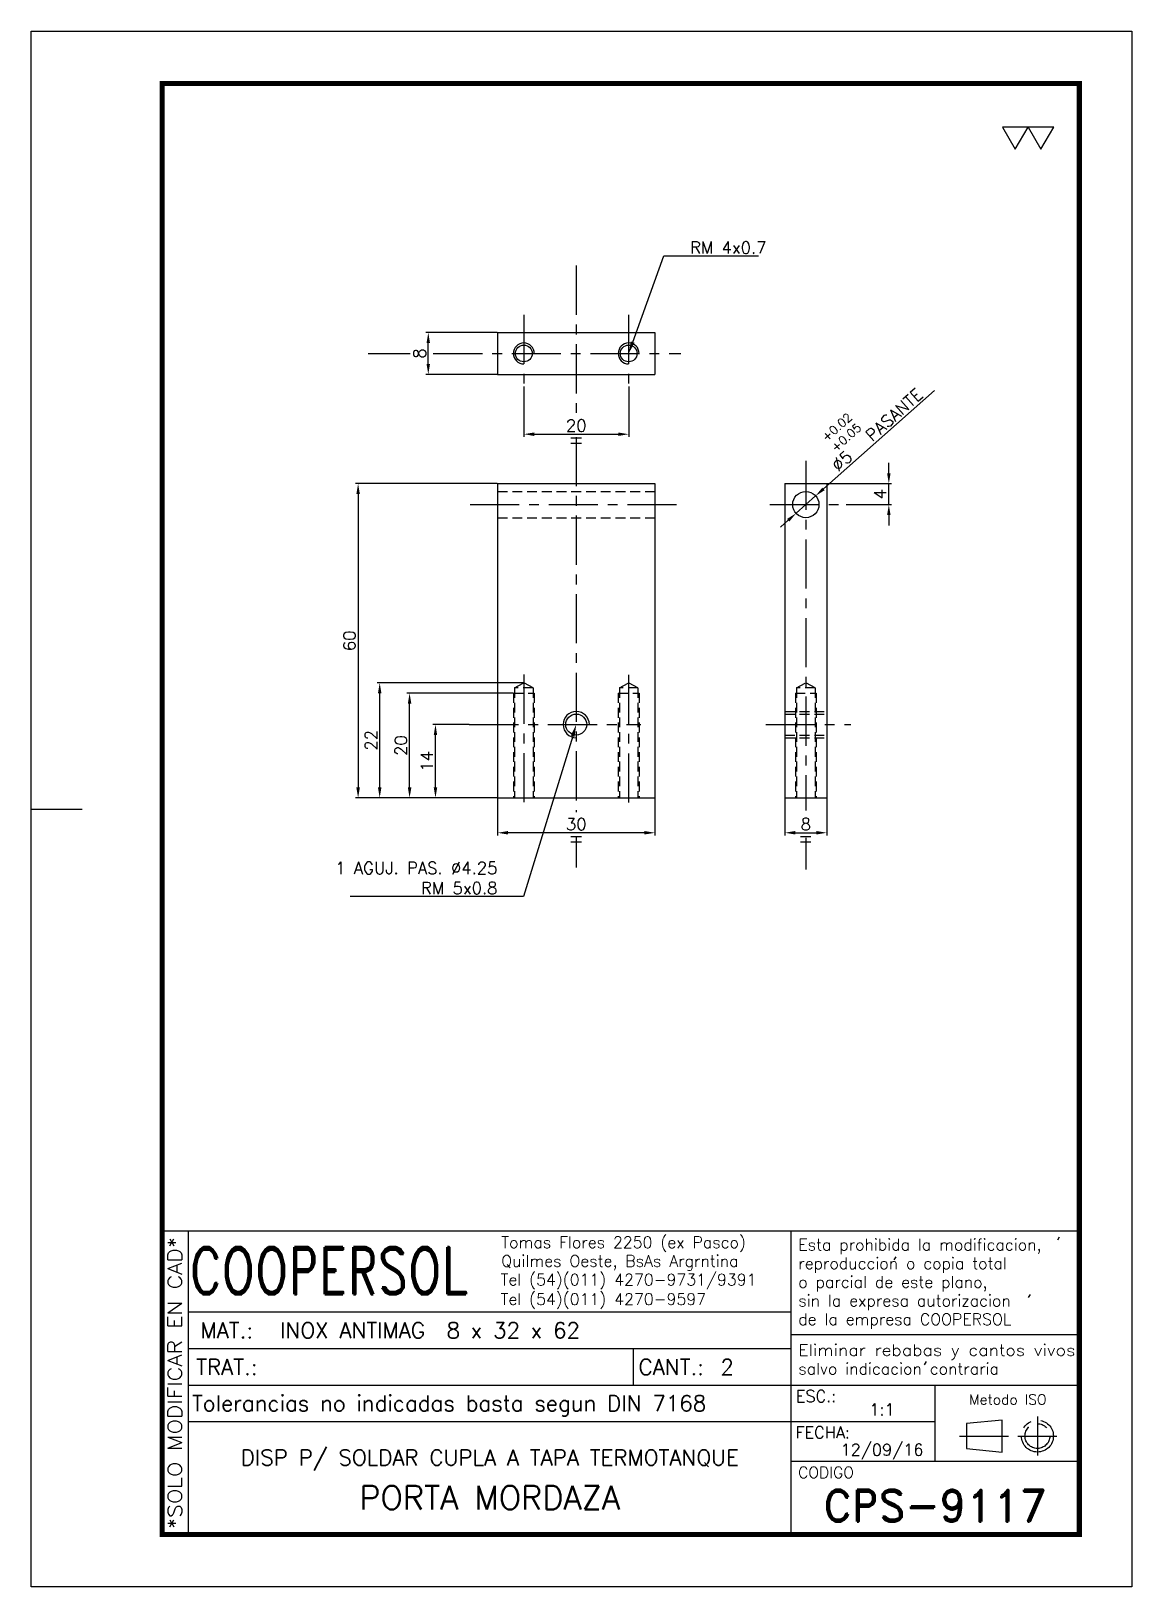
# Model space of a CAD drawing. Extents: x 0 to 210, y 0 to 297.
import ezdxf
from ezdxf import colors
from ezdxf.entities.mleader import LeaderData, LeaderLine
from ezdxf.enums import TextEntityAlignment as Align
from ezdxf.math import Vec2, Vec3

# ---------------------------------------------------------------- set-up
doc = ezdxf.new("R2010")
doc.units = 0
doc.header["$LTSCALE"] = 7.5
doc.header["$MEASUREMENT"] = 0
doc.linetypes.add('CENTER', pattern=[2, 1.25, -0.25, 0.25, -0.25])
doc.linetypes.add('HIDDEN', pattern=[0.375, 0.25, -0.125])
doc.layers.get('0').update_dxf_attribs({"linetype": 'CONTINUOUS'})
doc.layers.get('DEFPOINTS').update_dxf_attribs({"linetype": 'CONTINUOUS'})
for name, color, linetype in [('0-CO', 3, 'CONTINUOUS'), ('1', 1, 'CENTER'), ('CL', 1, 'CENTER'), ('CO', 3, 'CONTINUOUS'), ('FI', 1, 'CONTINUOUS'), ('OC', 1, 'HIDDEN')]:
    doc.layers.add(name, color=color, linetype=linetype)
doc.styles.add('ROMAND', font='ROMAND')
doc.styles.add('ROMANS', font='ROMANS.SHX')
doc.dimstyles.new('1', dxfattribs={"dimtxt": 2.3, "dimasz": 2, "dimexe": 0.5, "dimexo": 0.0625, "dimgap": 0.5, "dimtad": 1, "dimdec": 4, "dimdsep": 46, "dimtxsty": 'ROMANS', "dimcen": -2, "dimclrt": 7, "dimadec": 0, "dimazin": 0, "dimtfac": 0.869565, "dimtdec": 4, "dimtmove": 0, "dimatfit": 3, "dimfxl": 1, "dimtolj": 1, "dimarcsym": 0})

# ---------------------------------------------------------------- blocks, each defined once
blk = doc.blocks.new('A4G')
blk.add_line((0, 148.5), (9.75, 148.5))
blk.add_lwpolyline([(0, 297), (210, 297), (210, 0), (0, 0)], close=True)
at = {"const_width": 1}
blk.add_lwpolyline([(25, 287), (200, 287), (200, 10), (25, 10)], close=True, dxfattribs=at)
blk = doc.blocks.new('*D3')
at = {"layer": 'CO', "color": 0, "lineweight": -2}
for p, q in [((83.54, 164.61), (76.64, 164.61)), ((77.14, 152.61), (77.14, 162.61)), ((88.94, 150.61), (76.64, 150.61))]:
    blk.add_line(p, q, dxfattribs=at)
at = {"layer": 'CO', "color": 0}
for points in [[(76.81, 162.61), (77.47, 162.61), (77.14, 164.61)], [(76.81, 152.61), (77.47, 152.61), (77.14, 150.61)]]:
    blk.add_solid(points, dxfattribs=at)
at = {"layer": 'DEFPOINTS', "color": 0}
for p in [(77.14, 164.61), (83.6, 164.61), (89, 150.61)]:
    blk.add_point(p, dxfattribs=at)
at = {"layer": 'CO', "color": 7, "insert": (75.49, 157.61), "char_height": 2.3, "attachment_point": 5, "rotation": 90, "style": 'ROMANS'}
blk.add_mtext('\\A1;14', dxfattribs=at)
blk = doc.blocks.new('*D4')
at = {"layer": 'CO', "color": 0, "lineweight": -2}
for p, q in [((91.94, 170.61), (71.7, 170.61)), ((72.2, 152.61), (72.2, 168.61)), ((88.94, 150.61), (71.7, 150.61))]:
    blk.add_line(p, q, dxfattribs=at)
at = {"layer": 'CO', "color": 0}
for points in [[(71.87, 168.61), (72.54, 168.61), (72.2, 170.61)], [(71.87, 152.61), (72.54, 152.61), (72.2, 150.61)]]:
    blk.add_solid(points, dxfattribs=at)
at = {"layer": 'DEFPOINTS', "color": 0}
for p in [(72.2, 170.61), (92, 170.61), (89, 150.61)]:
    blk.add_point(p, dxfattribs=at)
at = {"layer": 'CO', "color": 7, "insert": (70.55, 160.61), "char_height": 2.3, "attachment_point": 5, "rotation": 90, "style": 'ROMANS'}
blk.add_mtext('\\A1;20', dxfattribs=at)
blk = doc.blocks.new('*D5')
at = {"layer": 'CO', "color": 0, "lineweight": -2}
for p, q in [((93.94, 172.61), (66, 172.61)), ((66.5, 152.61), (66.5, 170.61)), ((88.94, 150.61), (66, 150.61))]:
    blk.add_line(p, q, dxfattribs=at)
at = {"layer": 'CO', "color": 0}
for points in [[(66.17, 170.61), (66.83, 170.61), (66.5, 172.61)], [(66.17, 152.61), (66.83, 152.61), (66.5, 150.61)]]:
    blk.add_solid(points, dxfattribs=at)
at = {"layer": 'DEFPOINTS', "color": 0}
for p in [(66.5, 172.61), (94, 172.61), (89, 150.61)]:
    blk.add_point(p, dxfattribs=at)
at = {"layer": 'CO', "color": 7, "insert": (64.85, 161.61), "char_height": 2.3, "attachment_point": 5, "rotation": 90, "style": 'ROMANS'}
blk.add_mtext('\\A1;22', dxfattribs=at)
blk = doc.blocks.new('*D6')
at = {"layer": 'CO', "color": 0, "lineweight": -2}
for p, q in [((88.94, 210.61), (61.88, 210.61)), ((62.38, 208.61), (62.38, 152.61)), ((88.94, 150.61), (61.88, 150.61))]:
    blk.add_line(p, q, dxfattribs=at)
at = {"layer": 'CO', "color": 0}
for points in [[(62.05, 208.61), (62.72, 208.61), (62.38, 210.61)], [(62.05, 152.61), (62.72, 152.61), (62.38, 150.61)]]:
    blk.add_solid(points, dxfattribs=at)
at = {"layer": 'DEFPOINTS', "color": 0}
for p in [(89, 210.61), (62.38, 150.61), (89, 150.61)]:
    blk.add_point(p, dxfattribs=at)
at = {"layer": 'CO', "color": 7, "insert": (60.73, 180.61), "char_height": 2.3, "attachment_point": 5, "rotation": 90, "style": 'ROMANS'}
blk.add_mtext('\\A1;60', dxfattribs=at)
blk = doc.blocks.new('*D7')
at = {"layer": 'CO', "color": 0, "lineweight": -2}
for p, q in [((143.8, 150.55), (143.8, 143.46)), ((151.8, 150.55), (151.8, 143.46)), ((145.8, 143.96), (149.8, 143.96))]:
    blk.add_line(p, q, dxfattribs=at)
at = {"layer": 'CO', "color": 0}
for points in [[(145.8, 144.3), (145.8, 143.63), (143.8, 143.96)], [(149.8, 144.3), (149.8, 143.63), (151.8, 143.96)]]:
    blk.add_solid(points, dxfattribs=at)
at = {"layer": 'DEFPOINTS', "color": 0}
for p in [(143.8, 150.61), (151.8, 150.61), (151.8, 143.96)]:
    blk.add_point(p, dxfattribs=at)
at = {"layer": 'CO', "color": 7, "insert": (147.8, 145.61), "char_height": 2.3, "attachment_point": 5, "style": 'ROMANS'}
blk.add_mtext('\\A1;8', dxfattribs=at)
blk = doc.blocks.new('*D8')
at = {"layer": 'CO', "color": 0, "lineweight": -2}
for p, q in [((89, 150.55), (89, 143.46)), ((119, 150.55), (119, 143.46)), ((117, 143.96), (91, 143.96))]:
    blk.add_line(p, q, dxfattribs=at)
at = {"layer": 'CO', "color": 0}
for points in [[(91, 144.3), (91, 143.63), (89, 143.96)], [(117, 144.3), (117, 143.63), (119, 143.96)]]:
    blk.add_solid(points, dxfattribs=at)
at = {"layer": 'DEFPOINTS', "color": 0}
for p in [(89, 150.61), (119, 150.61), (89, 143.96)]:
    blk.add_point(p, dxfattribs=at)
at = {"layer": 'CO', "color": 7, "insert": (104, 145.61), "char_height": 2.3, "attachment_point": 5, "style": 'ROMANS'}
blk.add_mtext('\\A1;30', dxfattribs=at)
blk = doc.blocks.new('*D9')
at = {"layer": 'CO', "color": 0, "lineweight": -2}
for p, q in [((94, 229.14), (94, 219.55)), ((114, 229.14), (114, 219.55)), ((96, 220.05), (112, 220.05))]:
    blk.add_line(p, q, dxfattribs=at)
at = {"layer": 'CO', "color": 0}
for points in [[(96, 220.38), (96, 219.71), (94, 220.05)], [(112, 220.38), (112, 219.71), (114, 220.05)]]:
    blk.add_solid(points, dxfattribs=at)
at = {"layer": 'DEFPOINTS', "color": 0}
for p in [(94, 229.2), (114, 229.2), (114, 220.05)]:
    blk.add_point(p, dxfattribs=at)
at = {"layer": 'CO', "color": 7, "insert": (104, 221.7), "char_height": 2.3, "attachment_point": 5, "style": 'ROMANS'}
blk.add_mtext('\\A1;20', dxfattribs=at)
blk = doc.blocks.new('*D10')
at = {"layer": 'CO', "color": 0, "lineweight": -2}
for p, q in [((88.94, 239.46), (75.27, 239.46)), ((75.77, 233.46), (75.77, 237.46)), ((88.94, 231.46), (75.27, 231.46))]:
    blk.add_line(p, q, dxfattribs=at)
at = {"layer": 'CO', "color": 0}
for points in [[(75.44, 237.46), (76.1, 237.46), (75.77, 239.46)], [(75.44, 233.46), (76.1, 233.46), (75.77, 231.46)]]:
    blk.add_solid(points, dxfattribs=at)
at = {"layer": 'DEFPOINTS', "color": 0}
for p in [(75.77, 239.46), (89, 239.46), (89, 231.46)]:
    blk.add_point(p, dxfattribs=at)
at = {"layer": 'CO', "color": 7, "insert": (74.12, 235.46), "char_height": 2.3, "attachment_point": 5, "rotation": 90, "style": 'ROMANS'}
blk.add_mtext('\\A1;8', dxfattribs=at)
blk = doc.blocks.new('*D11')
at = {"layer": 'CO', "color": 0, "lineweight": -2}
for p, q in [((163.63, 212.61), (163.63, 214.61)), ((151.86, 210.61), (164.13, 210.61)), ((163.63, 206.61), (163.63, 210.61)), ((155.5, 206.61), (164.13, 206.61)), ((163.63, 204.61), (163.63, 202.61))]:
    blk.add_line(p, q, dxfattribs=at)
at = {"layer": 'CO', "color": 0}
for points in [[(163.3, 212.61), (163.97, 212.61), (163.63, 210.61)], [(163.3, 204.61), (163.97, 204.61), (163.63, 206.61)]]:
    blk.add_solid(points, dxfattribs=at)
at = {"layer": 'DEFPOINTS', "color": 0}
for p in [(151.8, 210.61), (163.63, 210.61), (155.44, 206.61)]:
    blk.add_point(p, dxfattribs=at)
at = {"layer": 'CO', "color": 7, "insert": (161.98, 208.61), "char_height": 2.3, "attachment_point": 5, "rotation": 90, "style": 'ROMANS'}
blk.add_mtext('\\A1;4', dxfattribs=at)
blk = doc.blocks.new('*D12')
at = {"layer": 'CO', "color": 0, "lineweight": -2}
for p, q in [((172.32, 228.4), (151.16, 209.6)), ((145.93, 204.95), (149.67, 208.28)), ((144.44, 203.63), (142.94, 202.3))]:
    blk.add_line(p, q, dxfattribs=at)
at = {"layer": 'CO', "color": 0}
for points in [[(150.94, 209.85), (151.38, 209.35), (149.67, 208.28)], [(144.21, 203.87), (144.66, 203.38), (145.93, 204.95)]]:
    blk.add_solid(points, dxfattribs=at)
at = {"layer": 'DEFPOINTS', "color": 0}
for p in [(149.67, 208.28), (145.93, 204.95)]:
    blk.add_point(p, dxfattribs=at)
at = {"layer": 'CO', "color": 7, "insert": (161.39, 220.9), "char_height": 2.3, "attachment_point": 5, "rotation": 41.6265, "style": 'ROMANS'}
blk.add_mtext('\\A1;∅5   PASANTE', dxfattribs=at)
blk = doc.blocks.new('TOL')
at = {"layer": '0-CO', "style": 'ROMANS'}
for tag, p in [('TOLSUP', (2.34, 3.94)), ('TOLINF', (2.34, 1.29))]:
    blk.add_attdef(tag, p, '', height=1.64, dxfattribs=at)
blk = doc.blocks.new('COOPERSOLROT-02')
for p, q in [((0, 58), (175, 58)), ((0, 0), (0, 58)), ((5, 0), (5, 58)), ((120, 0), (120, 58)), ((175, 0), (175, 58)), ((5, 42.5), (120, 42.5)), ((120, 38.19), (175, 38.19)), ((5, 35.5), (120, 35.5)), ((89.89, 28.5), (89.89, 35.5)), ((5, 28.5), (175, 28.5)), ((147.5, 14), (147.5, 28.5)), ((147.5, 21.5), (5, 21.5)), ((120, 14), (175, 14)), ((0, 0), (175, 0))]:
    blk.add_line(p, q)
at = {"color": 1, "linetype": 'CENTER'}
blk.add_line((166.98, 22.51), (166.98, 15.06), dxfattribs=at)
for points in [[(152.09, 18.79), (161.93, 18.79)], [(163.26, 18.79), (170.71, 18.79)]]:
    blk.add_lwpolyline(points, dxfattribs=at)
at = {"layer": '1'}
for points in [[(170.85, 56.26), (171.21, 56.85)], [(139.66, 52.43), (140.02, 53.02)], [(165.28, 45.22), (165.64, 45.81)], [(145.46, 32.42), (145.82, 33.01)]]:
    blk.add_lwpolyline(points, dxfattribs=at)
blk.add_lwpolyline([(160.25, 18.79), (160.25, 21.83), (153.47, 21.16), (153.47, 16.41), (160.25, 15.74)], close=True, dxfattribs=at)
for radius in [3.05, 2.37]:
    blk.add_circle((166.98, 18.79), radius, dxfattribs=at)
at = {"style": 'ROMANS', "width": 0.996387}
blk.add_text('*SOLO MODIFICAR EN CAD*', height=2.7, rotation=90, dxfattribs=at).set_placement((3.77, 1.09), (3.77, 56.81), align=Align.FIT)
at = {"style": 'ROMAND', "width": 0.75}
blk.add_text('COOPERSOL', height=9, dxfattribs=at).set_placement((5.26, 45.85))
at = {"style": 'ROMANS'}
for s, p in [('MAT.:', (7.32, 37.47)), ('TRAT.:', (6.5, 30.47)), ('CANT.:', (90.89, 30.47)), ('Tolerancias no indicadas basta segun DIN 7168', (5.7, 23.56))]:
    blk.add_text(s, height=3, dxfattribs=at).set_placement(p)
for tag, height, style, p in [('CONJUNTO', 2.3, 'ROMANS', (62.5, 17.5)), ('SUBCONJUNTO', 3, 'ROMANS', (62.5, 11.5)), ('DENOMINACION', 4.5, 'ROMANS', (62.5, 4.75)), ('COD-PLA', 6, 'ROMAND', (147.5, 5.5))]:
    blk.add_attdef(tag, text='', height=height, dxfattribs=dict(style=style)).set_placement(p, align=Align.MIDDLE)
at = {"layer": '1', "style": 'ROMANS'}
for s, height, p in [('Tomas Flores 2250 (ex Pasco)', 2.2, (64.69, 54.68)), ('Esta prohibida la modificacion,', 2.2, (121.36, 54.23)), ('Quilmes Oeste, BsAs Argrntina', 2.2, (64.69, 51.12)), ('reproduccion o copia total', 2.2, (121.36, 50.67)), ('Tel (54)(011) 4270-9731/9391', 2.2, (64.55, 47.56)), ('o parcial de este plano,', 2.2, (121.36, 47.11)), ('Tel (54)(011) 4270-9597', 2.2, (64.55, 43.83)), ('sin la expresa autorizacion ', 2.2, (121.36, 43.55)), ('de la empresa COOPERSOL', 2.2, (121.36, 39.99)), ('salvo indicacion contraria', 2.2, (121.36, 30.54)), ('ESC.:', 2.25, (120.89, 25.29)), ('FECHA:', 2.25, (120.81, 18.36)), ('CODIGO', 2.16, (121.33, 10.78))]:
    blk.add_text(s, height=height, dxfattribs=at).set_placement(p)
at = {"layer": '1', "style": 'ROMANS', "width": 0.96139}
blk.add_text('Eliminar rebabas y cantos vivos', height=2.2, dxfattribs=at).set_placement((121.34, 34.1), (174.21, 34.1), align=Align.FIT)
at = {"layer": '1', "style": 'ROMANS'}
blk.add_text('Metodo ISO', height=1.948, dxfattribs=at).set_placement((161.34, 25.77), align=Align.MIDDLE)
for tag, p in [('MAT', (22.51, 37.47)), ('TRAT', (22.51, 30.47)), ('CANT', (106.49, 30.47))]:
    blk.add_attdef(tag, p, '', height=3, dxfattribs=at)
for tag, p in [('ESC', (137.33, 22.73)), ('FECHA', (137.33, 15.06))]:
    blk.add_attdef(tag, text='', height=2.25, dxfattribs=at).set_placement(p, align=Align.CENTER)

msp = doc.modelspace()

# ---------------------------------------------------------------- linework, layer by layer
for p, q in [((88.99759, 239.46449), (118.99759, 239.46449)), ((88.99759, 239.46449), (88.99759, 231.46449)), ((118.99759, 239.46449), (118.99759, 231.46449)), ((88.99759, 231.46449), (118.99759, 231.46449)), ((88.99759, 210.61451), (118.99759, 210.61451)), ((88.99759, 210.61451), (88.99759, 150.61451)), ((118.99759, 210.61451), (118.99759, 150.61451)), ((143.79902, 210.61451), (143.79902, 150.61451)), ((143.79902, 210.61451), (151.79902, 210.61451)), ((151.79902, 210.61451), (151.79902, 150.61451)), ((88.99759, 150.61451), (118.99759, 150.61451)), ((143.79902, 150.61451), (151.79902, 150.61451))]:
    msp.add_line(p, q)
for centre, radius in [((93.99759, 235.46449), 1.6), ((113.99759, 235.46449), 1.6), ((147.79902, 206.61451), 2.5), ((103.99759, 164.61451), 2)]:
    msp.add_circle(centre, radius)
at = {"layer": 'CL'}
for p, q in [((103.99759, 252.22567), (103.99759, 224.13369)), ((93.99759, 242.82962), (93.99759, 229.20261)), ((113.99759, 242.82962), (113.99759, 228.76068)), ((64.31885, 235.46449), (72.28573, 235.46449)), ((76.70879, 235.46449), (123.97625, 235.46449)), ((103.99759, 219.51383), (103.99759, 147.89879)), ((147.79902, 214.95769), (147.79902, 148.19453)), ((83.75593, 206.61451), (124.00897, 206.61451)), ((140.92825, 206.61451), (155.43858, 206.61451)), ((93.99759, 174.15227), (93.99759, 148.35263)), ((113.99759, 174.11074), (113.99759, 147.9107)), ((83.6005, 164.61451), (116.33447, 164.61451)), ((140.1442, 164.61451), (156.36394, 164.61451)), ((103.99759, 143.15737), (103.99759, 137.30645)), ((147.79902, 143.01205), (147.79902, 136.96724))]:
    msp.add_line(p, q, dxfattribs=at)
at = {"layer": 'CO'}
for p, q in [((104.9695, 219.27229), (102.96938, 219.27229)), ((104.9695, 218.27229), (102.96938, 218.27229)), ((104.9695, 143.19098), (102.96938, 143.19098)), ((148.77093, 143.19098), (146.77081, 143.19098)), ((104.9695, 142.19098), (102.96938, 142.19098)), ((148.77093, 142.19098), (146.77081, 142.19098))]:
    msp.add_line(p, q, dxfattribs=at)
for points in [[(187.74912, 274.44648), (190.19327, 278.67988), (185.30497, 278.67988)], [(192.63743, 274.44648), (195.08158, 278.67988), (190.19327, 278.67988)]]:
    msp.add_lwpolyline(points, close=True, dxfattribs=at)
at = {"layer": 'FI'}
for centre, radius in [((93.99759, 235.46449), 2), ((113.99759, 235.46449), 2), ((103.99759, 164.61451), 2.5)]:
    msp.add_arc(centre, radius, 0, 270, dxfattribs=at)
at = {"layer": 'OC'}
for p, q in [((88.99759, 209.11451), (118.99759, 209.11451)), ((88.99759, 204.11451), (118.99759, 204.11451)), ((92.24759, 171.60415), (93.99759, 172.61451)), ((95.74759, 171.60415), (93.99759, 172.61451)), ((112.24759, 171.60415), (113.99759, 172.61451)), ((115.74759, 171.60415), (113.99759, 172.61451)), ((146.04902, 171.60415), (147.79902, 172.61451)), ((149.54902, 171.60415), (147.79902, 172.61451)), ((91.99759, 170.61451), (95.99759, 170.61451)), ((91.99759, 170.61451), (91.99759, 150.61451)), ((92.24759, 171.60415), (92.24759, 150.61451)), ((95.74759, 171.60415), (92.24759, 171.60415)), ((95.74759, 171.60415), (95.74759, 150.61451)), ((95.99759, 170.61451), (95.99759, 150.61451)), ((111.99759, 170.61451), (115.99759, 170.61451)), ((111.99759, 170.61451), (111.99759, 150.61451)), ((112.24759, 171.60415), (112.24759, 150.61451)), ((115.74759, 171.60415), (112.24759, 171.60415)), ((115.74759, 171.60415), (115.74759, 150.61451)), ((115.99759, 170.61451), (115.99759, 150.61451)), ((145.79902, 170.61451), (149.79902, 170.61451)), ((145.79902, 170.61451), (145.79902, 150.61451)), ((146.04902, 171.60415), (146.04902, 150.61451)), ((149.54902, 171.60415), (146.04902, 171.60415)), ((149.54902, 171.60415), (149.54902, 150.61451)), ((149.79902, 170.61451), (149.79902, 150.61451)), ((143.79902, 167.11451), (151.79902, 167.11451)), ((143.79902, 166.61451), (151.79902, 166.61451)), ((143.79902, 162.61451), (151.79902, 162.61451)), ((143.79902, 162.11451), (151.79902, 162.11451))]:
    msp.add_line(p, q, dxfattribs=at)

# ---------------------------------------------------------------- block references
msp.add_blockref('A4G', (0, 0))
ref = msp.add_blockref('COOPERSOLROT-02', (25, 10))
ref.add_attrib('COD-PLA', 'CPS-9117', dxfattribs={"height": 6, "style": 'ROMAND'}).set_placement((172.5, 15.5), align=Align.MIDDLE)
ref.add_attrib('FECHA', '12/09/16', dxfattribs={"layer": '1', "height": 2.25, "style": 'ROMANS'}).set_placement((162.33468, 25.061), align=Align.CENTER)
ref.add_attrib('MAT', 'INOX ANTIMAG  8 x 32 x 62', (47.50529, 47.46815), dxfattribs={"layer": '1', "height": 3, "style": 'ROMANS'})
ref.add_attrib('ESC', '1:1', dxfattribs={"layer": '1', "height": 2.25, "style": 'ROMANS'}).set_placement((162.33468, 32.72855), align=Align.CENTER)
ref.add_attrib('CANT', '2', (131.49059, 40.46815), dxfattribs={"layer": '1', "height": 3, "style": 'ROMANS'})
ref.add_attrib('DENOMINACION', 'PORTA MORDAZA', dxfattribs={"height": 4.5, "style": 'ROMANS'}).set_placement((87.5, 17.03781), align=Align.MIDDLE)
ref.add_attrib('SUBCONJUNTO', 'DISP P/ SOLDAR CUPLA A TAPA TERMOTANQUE', dxfattribs={"height": 3, "style": 'ROMANS'}).set_placement((87.5, 24.47785), align=Align.MIDDLE)
at = {"layer": 'CO', "rotation": 41.81073655212973}
msp.add_blockref('TOL', (152.63812, 214.03907), dxfattribs=at).add_auto_attribs({'TOLINF': '+0.05', 'TOLSUP': '+0.02'})

# ---------------------------------------------------------------- dimensions: what is measured, and where the dimension line sits
at = {"layer": 'CO'}
for base, p1, p2, picture, middle in [((75.77122, 239.46449), (88.99759, 231.46449), (88.99759, 239.46449), '*D10', (74.12122, 235.46449)), ((163.6329, 210.61451), (155.43858, 206.61451), (151.79902, 210.61451), '*D11', (161.9829, 208.61451)), ((62.38291, 150.61451), (88.99759, 210.61451), (88.99759, 150.61451), '*D6', (60.73291, 180.61451)), ((66.49843, 172.61451), (88.99759, 150.61451), (93.99759, 172.61451), '*D5', (64.84843, 161.61451)), ((72.20236, 170.61451), (88.99759, 150.61451), (91.99759, 170.61451), '*D4', (70.55236, 160.61451)), ((77.13921, 164.61451), (88.99759, 150.61451), (83.6005, 164.61451), '*D3', (75.48921, 157.61451))]:
    dim = msp.add_linear_dim(base=base, p1=p1, p2=p2, angle=90, dimstyle='1', dxfattribs=at)
    dim.commit()
    dim.dimension.update_dxf_attribs({"geometry": picture, "text_midpoint": middle})
for base, p1, p2, picture, middle in [((113.99759, 220.04629), (93.99759, 229.20261), (113.99759, 229.20261), '*D9', (103.99759, 221.69629)), ((88.99759, 143.96498), (118.99759, 150.61451), (88.99759, 150.61451), '*D8', (103.99759, 145.61498)), ((151.79902, 143.96498), (143.79902, 150.61451), (151.79902, 150.61451), '*D7', (147.79902, 145.61498))]:
    dim = msp.add_linear_dim(base=base, p1=p1, p2=p2, dimstyle='1', dxfattribs=at)
    dim.commit()
    dim.dimension.update_dxf_attribs({"geometry": picture, "text_midpoint": middle})
dim = msp.add_diameter_dim_2p(p1=(145.93029, 204.95383), p2=(149.66774, 208.27519), text='<>   PASANTE', dimstyle='1', dxfattribs=at)
dim.commit()
dim.dimension.update_dxf_attribs({"geometry": '*D12', "text_midpoint": (161.39115, 220.90083)})

# ---------------------------------------------------------------- leaders
ml = msp.add_multileader_mtext('Standard', dxfattribs=at)
ml.set_content('RM 4x0.7', color=7, style='ROMANS')
ml.set_leader_properties(color=256, linetype='ByLayer', lineweight=-1)
ml.build(insert=Vec2(0, 0))
ml.multileader.update_dxf_attribs({"text_left_attachment_type": 6, "text_right_attachment_type": 5, "dogleg_length": 4, "arrow_head_size": 2.3})
ctx = ml.context
ctx.base_point, ctx.char_height, ctx.arrow_head_size, ctx.landing_gap_size, ctx.plane_origin = Vec3(124.71155, 254.07087), 2.3, 2.3, 1, Vec3(113.99759, 235.46449)
ctx.left_attachment, ctx.right_attachment = 6, 5
notes = []
notes.append((ctx, [(0, (1, 1, 0), (120.71155, 254.07087), (1, 0), 4, [(0, [(113.99759, 235.46449)], 0, [])])]))
ctx.mtext.insert, ctx.mtext.flow_direction = Vec3(125.71155, 256.83087), 5
ml = msp.add_multileader_mtext('Standard', dxfattribs=at)
ml.set_content('1 AGUJ. PAS. %%C4.25\\PRM 5x0.8', color=7, style='ROMANS')
ml.set_leader_properties(color=256, linetype='ByLayer', lineweight=-1)
ml.build(insert=Vec2(0, 0))
ml.multileader.update_dxf_attribs({"text_left_attachment_type": 6, "text_right_attachment_type": 5, "dogleg_length": 4, "arrow_head_size": 2.3})
ctx = ml.context
ctx.base_point, ctx.char_height, ctx.arrow_head_size, ctx.landing_gap_size, ctx.plane_origin = Vec3(53.02658, 135.63088), 2.3, 2.3, 1, Vec3(103.99759, 164.61451)
ctx.left_attachment, ctx.right_attachment, ctx.text_align_type = 6, 5, 2
notes.append((ctx, [(0, (1, 1, 0), (93.96467, 131.79754), (-1, 0), 4, [(0, [(103.99759, 164.61451)], 0, [])])]))
ctx.mtext.insert, ctx.mtext.alignment, ctx.mtext.flow_direction = Vec3(88.96467, 138.39088), 3, 5
for ctx, leaders in notes:
    for number, flags, end, landing, length, lines in leaders:
        leader = LeaderData()
        leader.index, (leader.has_last_leader_line, leader.has_dogleg_vector, leader.attachment_direction) = number, flags
        leader.last_leader_point, leader.dogleg_vector, leader.dogleg_length = Vec3(end), Vec3(landing), length
        for number, points, colour, breaks in lines:
            line = LeaderLine()
            line.index, line.vertices, line.color, line.breaks = number, Vec3.list(points), colors.encode_raw_color(colour), breaks
            leader.lines.append(line)
        ctx.leaders.append(leader)

doc.saveas('drawing.dxf')
